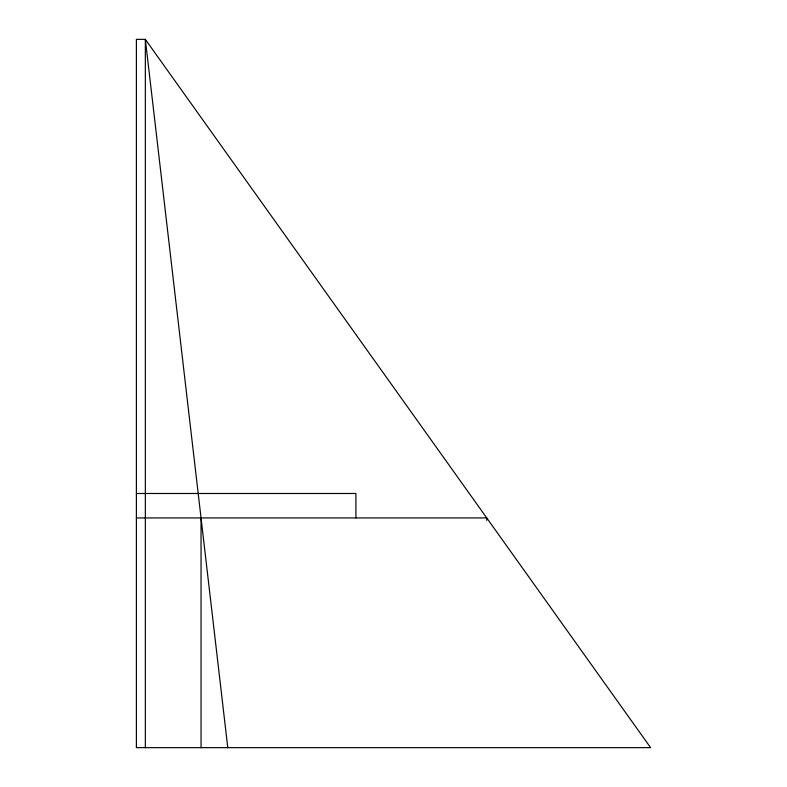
<?xml version="1.0" encoding="UTF-8"?>
<svg xmlns="http://www.w3.org/2000/svg" width="787" height="787" viewBox="0 0 787 787"><rect width="100%" height="100%" fill="white"/><g stroke="black" fill="none" stroke-linecap="round" stroke-linejoin="round"><path stroke-width="1.18" d="M136.387 493.488L355.921 493.488L355.921 517.935M136.387 517.935L486.74 517.935L486.74 520.384M227.777 747.65L145.339 39.35L136.387 39.35L136.387 747.65L650.613 747.65L145.339 39.35L145.339 747.65M201.039 517.935L201.039 747.65"/></g></svg>
